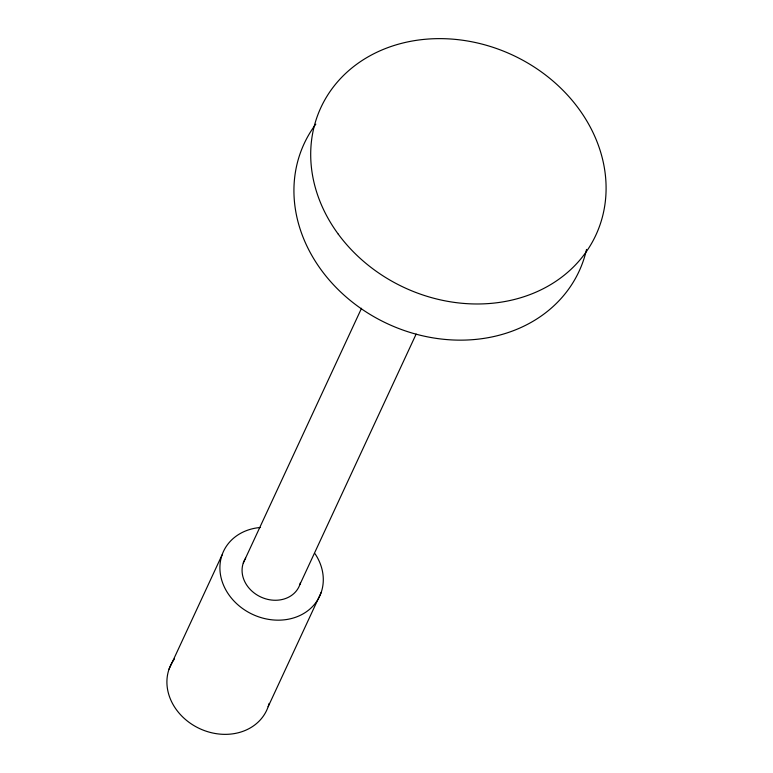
<?xml version="1.0" encoding="UTF-8"?>
<svg xmlns="http://www.w3.org/2000/svg" width="773" height="773" viewBox="0 0 773 773"><rect width="100%" height="100%" fill="white"/><g stroke="black" fill="none" stroke-linecap="round" stroke-linejoin="round"><path stroke-width="1.16" d="M169.036 669.167L222.044 554.975M243.282 563.015L361.532 308.263M299.924 584.456L416.145 334.081M268.154 706.677L321.162 592.485M300.475 582.571A30.311 25.644 24.9 0 1 261.342 597.239A30.311 25.644 24.9 0 1 245.65 558.203M269.13 703.391A53.047 44.882 24.9 0 1 199.482 728.533A53.047 44.882 24.9 0 1 174.408 658.983M315.026 553.71A53.047 44.882 24.9 0 1 294.281 617.714A53.047 44.882 24.9 0 1 222.788 583.315A53.047 44.882 24.9 0 1 260.511 527.476M586.533 249.418A151.556 128.241 24.9 0 1 387.824 323.887A151.556 128.241 24.9 0 1 315.809 124.173M338.274 234.151A151.556 128.241 24.9 0 0 592.872 241.079A151.556 128.241 24.9 0 0 444.06 38.689A151.556 128.241 24.9 0 0 338.274 234.151"/></g></svg>
